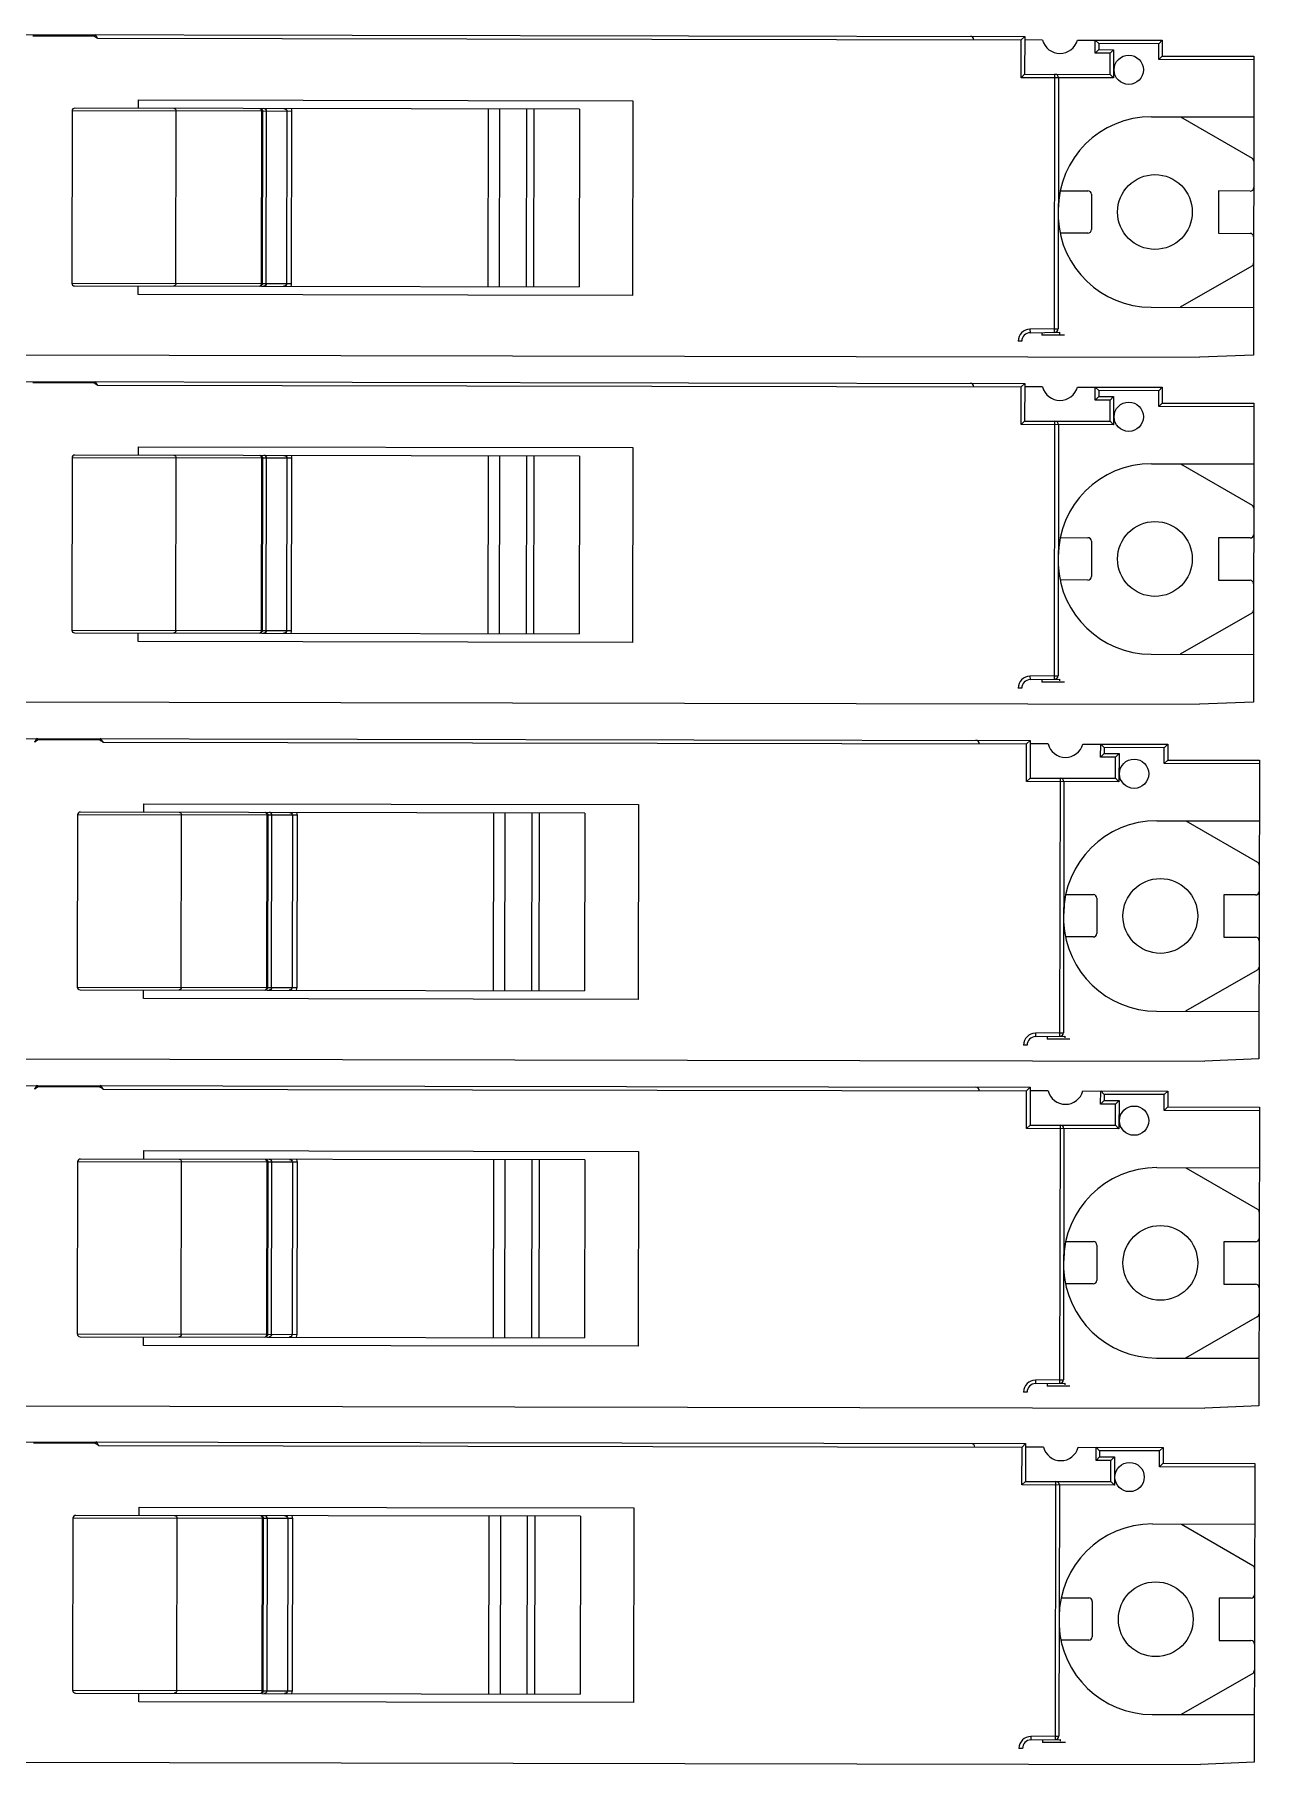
# Model space of a CAD drawing. Extents: x -4780 to 4154, y -1673 to 3208.
# Drawn here: x 2684.4 to 2805.6, y -107.6 to 63.6 of the extents above; entities that cross this region are included whole.
import ezdxf

# ---------------------------------------------------------------- set-up
doc = ezdxf.new("R2010")
doc.units = 0
doc.header["$MEASUREMENT"] = 0

msp = doc.modelspace()

# ---------------------------------------------------------------- linework, layer by layer
at = {"color": 7, "linetype": 'Continuous'}
for p, q in [((2682.539, 63.622), (2782.408, 63.438)), ((2690.291, 63.468), (2684.215, 63.48)), ((2690.64, 63.258), (2690.431, 63.608)), ((2782.058, 63.089), (2782.408, 63.438)), ((2782.408, 63.438), (2782.401, 59.701)), ((2690.64, 63.258), (2782.058, 63.089)), ((2782.051, 59.353), (2782.058, 63.089)), ((2784.177, 63.085), (2782.407, 63.088)), ((2787.621, 63.079), (2796.026, 63.063)), ((2789.389, 61.784), (2789.391, 63.076)), ((2789.739, 62.132), (2789.389, 61.784)), ((2790.855, 61.781), (2789.389, 61.784)), ((2789.391, 63.076), (2789.74, 62.726)), ((2789.74, 62.726), (2789.739, 62.132)), ((2789.739, 62.132), (2791.205, 62.129)), ((2795.676, 62.715), (2789.74, 62.726)), ((2790.851, 59.686), (2790.855, 61.781)), ((2791.205, 62.129), (2790.855, 61.781)), ((2791.205, 62.129), (2791.2, 59.336)), ((2795.673, 61.143), (2795.676, 62.715)), ((2795.676, 62.715), (2796.026, 63.063)), ((2796.026, 63.063), (2796.023, 61.492)), ((2795.673, 61.143), (2796.023, 61.492)), ((2805.101, 61.126), (2795.673, 61.143)), ((2796.023, 61.492), (2805.102, 61.475)), ((2805.102, 61.475), (2805.047, 31.899)), ((2782.051, 59.353), (2782.401, 59.701)), ((2791.2, 59.336), (2782.051, 59.353)), ((2782.401, 59.701), (2790.851, 59.686)), ((2785.357, 34.499), (2785.404, 59.696)), ((2785.753, 59.346), (2785.707, 34.498)), ((2791.2, 59.336), (2790.851, 59.686)), ((2694.678, 56.33), (2694.679, 57.168)), ((2694.679, 57.168), (2743.631, 57.078)), ((2743.631, 57.078), (2743.595, 37.802)), ((2688.115, 56.063), (2688.083, 39.022)), ((2706.885, 56.028), (2688.115, 56.063)), ((2738.342, 56.249), (2688.395, 56.342)), ((2698.386, 39.003), (2698.418, 56.044)), ((2706.794, 56.244), (2706.794, 56.303)), ((2706.854, 38.988), (2706.885, 56.028)), ((2706.949, 38.988), (2706.98, 56.028)), ((2709.874, 56.023), (2706.98, 56.028)), ((2707.33, 38.987), (2707.361, 56.027)), ((2709.381, 56.024), (2709.349, 38.983)), ((2709.843, 38.982), (2709.874, 56.023)), ((2729.287, 56.266), (2729.255, 38.667)), ((2730.422, 38.665), (2730.455, 56.264)), ((2733.088, 56.259), (2733.055, 38.66)), ((2733.823, 38.658), (2733.855, 56.258)), ((2738.342, 56.249), (2738.309, 38.65)), ((2794.964, 55.488), (2805.091, 55.469)), ((2797.833, 55.482), (2804.909, 51.38)), ((2785.945, 48.171), (2788.665, 48.166)), ((2801.585, 48.142), (2801.578, 43.952)), ((2804.728, 48.137), (2801.585, 48.142)), ((2789.014, 47.817), (2789.007, 44.325)), ((2788.657, 43.976), (2785.955, 43.981)), ((2801.578, 43.952), (2804.72, 43.946)), ((2804.889, 40.702), (2797.798, 36.626)), ((2688.083, 39.022), (2706.854, 38.988)), ((2688.363, 38.743), (2706.761, 38.709)), ((2694.644, 37.893), (2694.645, 38.731)), ((2743.595, 37.802), (2694.644, 37.893)), ((2706.761, 38.713), (2706.762, 38.772)), ((2706.847, 38.708), (2738.309, 38.65)), ((2706.949, 38.988), (2709.843, 38.982)), ((2794.929, 36.631), (2805.056, 36.613)), ((2785.357, 34.499), (2782.927, 34.461)), ((2782.927, 34.461), (2782.933, 34.112)), ((2785.357, 34.499), (2785.707, 34.498)), ((2785.363, 34.15), (2785.357, 34.499)), ((2782.108, 33.275), (2781.759, 33.276)), ((2782.933, 34.112), (2785.846, 34.157)), ((2784.1, 34.13), (2784.099, 33.858)), ((2786.346, 33.854), (2784.099, 33.858)), ((2785.846, 34.157), (2785.845, 33.984)), ((2805.047, 31.899), (2799.709, 31.689)), ((2682.539, 29.28), (2782.408, 29.096)), ((2690.291, 29.126), (2684.215, 29.137)), ((2690.64, 28.916), (2690.431, 29.266)), ((2690.64, 28.916), (2782.058, 28.747)), ((2782.051, 25.011), (2782.058, 28.747)), ((2782.058, 28.747), (2782.408, 29.096)), ((2782.408, 29.096), (2782.401, 25.359)), ((2784.177, 28.743), (2782.407, 28.746)), ((2787.621, 28.737), (2796.026, 28.721)), ((2789.389, 27.441), (2789.391, 28.733)), ((2789.739, 27.79), (2789.389, 27.441)), ((2790.855, 27.439), (2789.389, 27.441)), ((2789.391, 28.733), (2789.74, 28.384)), ((2789.74, 28.384), (2789.739, 27.79)), ((2789.739, 27.79), (2791.205, 27.787)), ((2795.676, 28.373), (2789.74, 28.384)), ((2790.851, 25.344), (2790.855, 27.439)), ((2791.205, 27.787), (2790.855, 27.439)), ((2791.205, 27.787), (2791.2, 24.994)), ((2795.673, 26.801), (2795.676, 28.373)), ((2795.676, 28.373), (2796.026, 28.721)), ((2796.026, 28.721), (2796.023, 27.15)), ((2795.673, 26.801), (2796.023, 27.15)), ((2805.101, 26.784), (2795.673, 26.801)), ((2796.023, 27.15), (2805.102, 27.133)), ((2805.102, 27.133), (2805.047, -2.443)), ((2782.051, 25.011), (2782.401, 25.359)), ((2791.2, 24.994), (2782.051, 25.011)), ((2782.401, 25.359), (2790.851, 25.344)), ((2785.357, 0.157), (2785.404, 25.354)), ((2785.753, 25.004), (2785.707, 0.156)), ((2791.2, 24.994), (2790.851, 25.344)), ((2694.678, 21.988), (2694.679, 22.826)), ((2694.679, 22.826), (2743.631, 22.736)), ((2743.631, 22.736), (2743.595, 3.46)), ((2688.115, 21.721), (2688.083, 4.68)), ((2706.885, 21.686), (2688.115, 21.721)), ((2738.342, 21.907), (2688.395, 22)), ((2698.386, 4.661), (2698.418, 21.702)), ((2706.794, 21.902), (2706.794, 21.961)), ((2706.854, 4.646), (2706.885, 21.686)), ((2706.949, 4.645), (2706.98, 21.686)), ((2709.874, 21.681), (2706.98, 21.686)), ((2707.33, 4.645), (2707.361, 21.685)), ((2709.381, 21.682), (2709.349, 4.641)), ((2709.843, 4.64), (2709.874, 21.681)), ((2729.287, 21.924), (2729.255, 4.325)), ((2730.422, 4.323), (2730.455, 21.922)), ((2733.088, 21.917), (2733.055, 4.318)), ((2733.823, 4.316), (2733.855, 21.916)), ((2738.342, 21.907), (2738.309, 4.308)), ((2794.964, 21.146), (2805.091, 21.127)), ((2797.833, 21.14), (2804.909, 17.038)), ((2785.945, 13.829), (2788.665, 13.824)), ((2801.585, 13.8), (2801.578, 9.61)), ((2804.728, 13.795), (2801.585, 13.8)), ((2789.014, 13.474), (2789.007, 9.982)), ((2788.657, 9.634), (2785.955, 9.639)), ((2801.578, 9.61), (2804.72, 9.604)), ((2804.889, 6.36), (2797.798, 2.284)), ((2688.083, 4.68), (2706.854, 4.646)), ((2688.363, 4.4), (2706.761, 4.366)), ((2694.644, 3.551), (2694.645, 4.389)), ((2743.595, 3.46), (2694.644, 3.551)), ((2706.761, 4.371), (2706.762, 4.43)), ((2706.847, 4.366), (2738.309, 4.308)), ((2706.949, 4.645), (2709.843, 4.64)), ((2794.929, 2.289), (2805.056, 2.271)), ((2785.357, 0.157), (2782.927, 0.119)), ((2782.927, 0.119), (2782.933, -0.231)), ((2785.357, 0.157), (2785.707, 0.156)), ((2785.363, -0.193), (2785.357, 0.157)), ((2782.108, -1.067), (2781.759, -1.066)), ((2782.933, -0.231), (2785.846, -0.185)), ((2784.1, -0.212), (2784.099, -0.484)), ((2786.346, -0.488), (2784.099, -0.484)), ((2785.846, -0.185), (2785.845, -0.358)), ((2805.047, -2.443), (2799.709, -2.653)), ((2683.076, -6.057), (2782.945, -6.242)), ((2684.612, -6.06), (2684.402, -6.409)), ((2684.751, -6.2), (2684.402, -6.409)), ((2690.827, -6.211), (2684.751, -6.2)), ((2691.176, -6.421), (2690.967, -6.072)), ((2691.176, -6.421), (2782.595, -6.59)), ((2782.588, -10.327), (2782.595, -6.59)), ((2782.595, -6.59), (2782.945, -6.242)), ((2782.945, -6.242), (2782.938, -9.978)), ((2784.714, -6.594), (2782.944, -6.591)), ((2788.158, -6.6), (2796.562, -6.616)), ((2789.925, -7.896), (2789.928, -6.604)), ((2789.928, -6.604), (2790.276, -6.954)), ((2796.213, -6.965), (2796.562, -6.616)), ((2796.562, -6.616), (2796.559, -8.187)), ((2790.275, -7.547), (2789.925, -7.896)), ((2791.392, -7.898), (2789.925, -7.896)), ((2790.276, -6.954), (2790.275, -7.547)), ((2790.275, -7.547), (2791.742, -7.55)), ((2796.213, -6.965), (2790.276, -6.954)), ((2791.388, -9.994), (2791.392, -7.898)), ((2791.742, -7.55), (2791.392, -7.898)), ((2791.742, -7.55), (2791.737, -10.343)), ((2796.21, -8.536), (2796.213, -6.965)), ((2796.21, -8.536), (2796.559, -8.187)), ((2805.638, -8.553), (2796.21, -8.536)), ((2796.559, -8.187), (2805.638, -8.204)), ((2805.638, -8.204), (2805.584, -37.78)), ((2782.588, -10.327), (2782.938, -9.978)), ((2782.938, -9.978), (2791.388, -9.994)), ((2785.894, -35.181), (2785.941, -9.984)), ((2791.737, -10.343), (2791.388, -9.994)), ((2791.737, -10.343), (2782.588, -10.327)), ((2786.289, -10.333), (2786.243, -35.181)), ((2688.651, -13.616), (2688.62, -30.657)), ((2707.422, -13.651), (2688.651, -13.616)), ((2738.878, -13.43), (2688.932, -13.337)), ((2695.214, -13.349), (2695.216, -12.511)), ((2695.216, -12.511), (2744.167, -12.602)), ((2698.923, -30.676), (2698.954, -13.635)), ((2707.33, -13.435), (2707.331, -13.376)), ((2707.39, -30.692), (2707.422, -13.651)), ((2707.485, -30.692), (2707.517, -13.651)), ((2710.411, -13.657), (2707.517, -13.651)), ((2707.866, -30.692), (2707.898, -13.652)), ((2709.917, -13.656), (2709.886, -30.696)), ((2710.379, -30.697), (2710.411, -13.657)), ((2729.824, -13.413), (2729.791, -31.012)), ((2730.959, -31.015), (2730.991, -13.415)), ((2733.624, -13.42), (2733.592, -31.019)), ((2734.359, -31.021), (2734.392, -13.422)), ((2738.878, -13.43), (2738.846, -31.029)), ((2744.167, -12.602), (2744.132, -31.877)), ((2795.501, -14.192), (2805.627, -14.21)), ((2798.37, -14.197), (2805.445, -18.299)), ((2786.482, -21.508), (2789.202, -21.513)), ((2789.55, -21.863), (2789.544, -25.355)), ((2802.122, -21.537), (2802.114, -25.727)), ((2805.265, -21.543), (2802.122, -21.537)), ((2789.194, -25.703), (2786.491, -25.698)), ((2802.114, -25.727), (2805.257, -25.733)), ((2805.425, -28.977), (2798.335, -33.053)), ((2688.62, -30.657), (2707.39, -30.692)), ((2707.485, -30.692), (2710.379, -30.697)), ((2688.899, -30.937), (2707.298, -30.971)), ((2695.18, -31.786), (2695.182, -30.948)), ((2744.132, -31.877), (2695.18, -31.786)), ((2707.298, -30.966), (2707.298, -30.907)), ((2707.383, -30.971), (2738.846, -31.029)), ((2795.466, -33.048), (2805.592, -33.067)), ((2785.894, -35.181), (2783.464, -35.219)), ((2783.464, -35.219), (2783.469, -35.568)), ((2783.469, -35.568), (2786.382, -35.522)), ((2784.636, -35.55), (2784.636, -35.821)), ((2786.882, -35.826), (2784.636, -35.821)), ((2785.894, -35.181), (2786.243, -35.181)), ((2785.899, -35.53), (2785.894, -35.181)), ((2786.382, -35.522), (2786.382, -35.695)), ((2782.644, -36.404), (2782.295, -36.403)), ((2805.584, -37.78), (2800.246, -37.991)), ((2683.076, -40.399), (2782.945, -40.584)), ((2684.612, -40.402), (2684.402, -40.751)), ((2684.751, -40.542), (2684.402, -40.751)), ((2690.827, -40.553), (2684.751, -40.542)), ((2691.176, -40.763), (2690.967, -40.414)), ((2691.176, -40.763), (2782.595, -40.932)), ((2782.588, -44.669), (2782.595, -40.932)), ((2782.595, -40.932), (2782.945, -40.584)), ((2782.945, -40.584), (2782.938, -44.32)), ((2784.714, -40.936), (2782.944, -40.933)), ((2788.158, -40.943), (2796.562, -40.958)), ((2789.925, -42.238), (2789.928, -40.946)), ((2789.928, -40.946), (2790.276, -41.296)), ((2796.213, -41.307), (2796.562, -40.958)), ((2796.562, -40.958), (2796.559, -42.529)), ((2790.275, -41.889), (2789.925, -42.238)), ((2791.392, -42.241), (2789.925, -42.238)), ((2790.276, -41.296), (2790.275, -41.889)), ((2790.275, -41.889), (2791.742, -41.892)), ((2796.213, -41.307), (2790.276, -41.296)), ((2791.388, -44.336), (2791.392, -42.241)), ((2791.742, -41.892), (2791.392, -42.241)), ((2791.742, -41.892), (2791.737, -44.686)), ((2796.21, -42.878), (2796.213, -41.307)), ((2796.21, -42.878), (2796.559, -42.529)), ((2796.559, -42.529), (2805.638, -42.546)), ((2805.638, -42.546), (2805.584, -72.123)), ((2782.588, -44.669), (2782.938, -44.32)), ((2782.938, -44.32), (2791.388, -44.336)), ((2785.894, -69.523), (2785.941, -44.326)), ((2791.737, -44.686), (2791.388, -44.336)), ((2805.638, -42.895), (2796.21, -42.878)), ((2791.737, -44.686), (2782.588, -44.669)), ((2786.289, -44.675), (2786.243, -69.523)), ((2738.878, -47.772), (2688.932, -47.68)), ((2695.214, -47.691), (2695.216, -46.853)), ((2695.216, -46.853), (2744.167, -46.944)), ((2707.33, -47.777), (2707.331, -47.718)), ((2729.824, -47.755), (2729.791, -65.354)), ((2730.959, -65.357), (2730.991, -47.757)), ((2733.624, -47.762), (2733.592, -65.362)), ((2734.359, -65.363), (2734.392, -47.764)), ((2738.878, -47.772), (2738.846, -65.371)), ((2744.167, -46.944), (2744.132, -66.219)), ((2688.651, -47.958), (2688.62, -64.999)), ((2707.422, -47.993), (2688.651, -47.958)), ((2698.923, -65.018), (2698.954, -47.977)), ((2707.39, -65.034), (2707.422, -47.993)), ((2707.485, -65.034), (2707.517, -47.993)), ((2710.411, -47.999), (2707.517, -47.993)), ((2707.866, -65.035), (2707.898, -47.994)), ((2709.917, -47.998), (2709.886, -65.038)), ((2710.379, -65.039), (2710.411, -47.999)), ((2795.501, -48.534), (2805.627, -48.552)), ((2798.37, -48.539), (2805.445, -52.642)), ((2786.482, -55.85), (2789.202, -55.855)), ((2789.55, -56.205), (2789.544, -59.697)), ((2802.122, -55.879), (2802.114, -60.069)), ((2805.265, -55.885), (2802.122, -55.879)), ((2789.194, -60.045), (2786.491, -60.04)), ((2802.114, -60.069), (2805.257, -60.075)), ((2805.425, -63.319), (2798.335, -67.395)), ((2688.62, -64.999), (2707.39, -65.034)), ((2707.485, -65.034), (2710.379, -65.039)), ((2688.899, -65.279), (2707.298, -65.313)), ((2695.18, -66.129), (2695.182, -65.29)), ((2744.132, -66.219), (2695.18, -66.129)), ((2707.298, -65.308), (2707.298, -65.249)), ((2707.383, -65.313), (2738.846, -65.371)), ((2795.466, -67.39), (2805.592, -67.409)), ((2785.894, -69.523), (2783.464, -69.561)), ((2783.464, -69.561), (2783.469, -69.91)), ((2783.469, -69.91), (2786.382, -69.864)), ((2784.636, -69.892), (2784.636, -70.164)), ((2786.882, -70.168), (2784.636, -70.164)), ((2785.894, -69.523), (2786.243, -69.523)), ((2785.899, -69.872), (2785.894, -69.523)), ((2786.382, -69.864), (2786.382, -70.037)), ((2782.644, -70.746), (2782.295, -70.746)), ((2805.584, -72.123), (2800.246, -72.333)), ((2682.622, -75.673), (2782.491, -75.857)), ((2690.374, -75.827), (2684.298, -75.816)), ((2690.723, -76.037), (2690.514, -75.687)), ((2690.723, -76.037), (2782.142, -76.206)), ((2782.135, -79.942), (2782.142, -76.206)), ((2782.142, -76.206), (2782.491, -75.857)), ((2782.491, -75.857), (2782.484, -79.594)), ((2784.261, -76.21), (2782.491, -76.207)), ((2787.705, -76.216), (2796.109, -76.232)), ((2789.472, -77.512), (2789.475, -76.22)), ((2789.475, -76.22), (2789.823, -76.569)), ((2789.823, -76.569), (2789.822, -77.163)), ((2795.759, -76.58), (2789.823, -76.569)), ((2795.756, -78.152), (2795.759, -76.58)), ((2795.759, -76.58), (2796.109, -76.232)), ((2796.109, -76.232), (2796.106, -77.803)), ((2789.822, -77.163), (2789.472, -77.512)), ((2790.939, -77.514), (2789.472, -77.512)), ((2789.822, -77.163), (2791.289, -77.166)), ((2790.935, -79.609), (2790.939, -77.514)), ((2791.289, -77.166), (2790.939, -77.514)), ((2791.289, -77.166), (2791.283, -79.959)), ((2795.756, -78.152), (2796.106, -77.803)), ((2805.185, -78.169), (2795.756, -78.152)), ((2796.106, -77.803), (2805.185, -77.82)), ((2805.185, -77.82), (2805.131, -107.396)), ((2782.135, -79.942), (2782.484, -79.594)), ((2791.283, -79.959), (2782.135, -79.942)), ((2782.484, -79.594), (2790.935, -79.609)), ((2785.441, -104.796), (2785.488, -79.599)), ((2785.836, -79.949), (2785.79, -104.797)), ((2791.283, -79.959), (2790.935, -79.609)), ((2694.761, -82.965), (2694.763, -82.127)), ((2694.763, -82.127), (2743.714, -82.217)), ((2688.198, -83.232), (2688.167, -100.273)), ((2706.969, -83.267), (2688.198, -83.232)), ((2738.425, -83.046), (2688.479, -82.953)), ((2698.47, -100.292), (2698.501, -83.251)), ((2706.877, -83.051), (2706.877, -82.992)), ((2706.937, -100.307), (2706.969, -83.267)), ((2707.032, -100.308), (2707.064, -83.267)), ((2709.958, -83.272), (2707.064, -83.267)), ((2707.413, -100.308), (2707.445, -83.268)), ((2709.464, -83.271), (2709.433, -100.312)), ((2709.926, -100.313), (2709.958, -83.272)), ((2729.371, -83.029), (2729.338, -100.628)), ((2730.505, -100.63), (2730.538, -83.031)), ((2733.171, -83.036), (2733.138, -100.635)), ((2733.906, -100.637), (2733.939, -83.037)), ((2738.425, -83.046), (2738.393, -100.645)), ((2743.714, -82.217), (2743.679, -101.493)), ((2795.048, -83.807), (2805.174, -83.826)), ((2797.916, -83.813), (2804.992, -87.915)), ((2786.029, -91.124), (2788.749, -91.129)), ((2789.097, -91.479), (2789.091, -94.971)), ((2801.669, -91.153), (2801.661, -95.343)), ((2804.811, -91.158), (2801.669, -91.153)), ((2788.741, -95.319), (2786.038, -95.314)), ((2801.661, -95.343), (2804.804, -95.349)), ((2804.972, -98.593), (2797.881, -102.669)), ((2688.167, -100.273), (2706.937, -100.307)), ((2688.446, -100.553), (2706.845, -100.587)), ((2694.727, -101.402), (2694.729, -100.564)), ((2706.845, -100.582), (2706.845, -100.523)), ((2706.93, -100.587), (2738.393, -100.645)), ((2707.032, -100.308), (2709.926, -100.313)), ((2743.679, -101.493), (2694.727, -101.402)), ((2795.013, -102.664), (2805.139, -102.682)), ((2782.191, -106.02), (2781.842, -106.019)), ((2785.441, -104.796), (2783.011, -104.834)), ((2783.011, -104.834), (2783.016, -105.184)), ((2783.016, -105.184), (2785.929, -105.138)), ((2784.183, -105.165), (2784.183, -105.437)), ((2786.429, -105.441), (2784.183, -105.437)), ((2785.441, -104.796), (2785.79, -104.797)), ((2785.446, -105.146), (2785.441, -104.796)), ((2785.929, -105.138), (2785.929, -105.311)), ((2805.131, -107.396), (2799.793, -107.606))]:
    msp.add_line(p, q, dxfattribs=at)
for p, q in [((2632.366, 31.998), (2799.709, 31.689)), ((2632.366, -2.344), (2799.709, -2.653)), ((2632.903, -37.681), (2800.246, -37.991)), ((2632.903, -72.023), (2800.246, -72.333)), ((2632.45, -107.297), (2799.793, -107.606))]:
    msp.add_line(p, q)
for centre, radius in [((2792.703, 60.136), 1.449), ((2795.296, 46.059), 3.701), ((2792.703, 25.794), 1.449), ((2795.296, 11.717), 3.701), ((2793.24, -9.543), 1.449), ((2795.833, -23.62), 3.701), ((2793.24, -43.885), 1.449), ((2795.833, -57.962), 3.701), ((2792.786, -79.159), 1.449), ((2795.379, -93.236), 3.701)]:
    msp.add_circle(centre, radius, dxfattribs=at)
for centre, radius, start, end in [((2690.43, 63.468), 0.14, 89.89404, 179.89404), ((2777.03, 63.098), 0.349, 359.89404, 89.89404), ((2785.9, 63.536), 1.781, 194.66181, 345.12626), ((2785.403, 59.347), 0.349, 359.89404, 89.89404), ((2688.394, 56.063), 0.279, 89.89404, 179.89404), ((2706.623, 56.058), 0.253, 46.94378, 54.69998), ((2794.947, 46.269), 9.219, 89.89404, 179.89404), ((2804.733, 51.078), 0.349, 359.89404, 59.89404), ((2788.665, 47.817), 0.349, 359.89404, 89.89404), ((2804.729, 48.486), 0.349, 269.89404, 359.89404), ((2794.946, 45.859), 9.228, 182.4401, 269.89404), ((2788.658, 44.325), 0.349, 269.89404, 359.89404), ((2804.72, 43.597), 0.349, 359.89404, 89.89404), ((2804.715, 41.005), 0.349, 299.89404, 359.89404), ((2688.363, 39.022), 0.279, 179.89404, 269.89404), ((2782.946, 33.274), 1.187, 90.89404, 179.89404), ((2785.357, 34.499), 0.349, 270.89404, 359.89404), ((2782.946, 33.274), 0.838, 90.89404, 179.89404), ((2690.43, 29.126), 0.14, 89.89404, 179.89404), ((2777.03, 28.756), 0.349, 359.89404, 89.89404), ((2785.9, 29.194), 1.781, 194.66181, 345.12626), ((2785.403, 25.004), 0.349, 359.89404, 89.89404), ((2688.394, 21.72), 0.279, 89.89404, 179.89404), ((2706.623, 21.716), 0.253, 46.94378, 54.69998), ((2794.947, 11.927), 9.219, 89.89404, 179.89404), ((2804.733, 16.736), 0.349, 359.89404, 59.89404), ((2788.665, 13.475), 0.349, 359.89404, 89.89404), ((2804.729, 14.144), 0.349, 269.89404, 359.89404), ((2794.946, 11.517), 9.228, 182.4401, 269.89404), ((2788.658, 9.983), 0.349, 269.89404, 359.89404), ((2804.72, 9.255), 0.349, 359.89404, 89.89404), ((2804.715, 6.663), 0.349, 299.89404, 359.89404), ((2688.363, 4.68), 0.279, 179.89404, 269.89404), ((2782.946, -1.068), 1.187, 90.89404, 179.89404), ((2785.357, 0.157), 0.349, 270.89404, 359.89404), ((2782.946, -1.068), 0.838, 90.89404, 179.89404), ((2684.612, -6.199), 0.14, 359.89404, 89.89404), ((2690.967, -6.211), 0.14, 89.89404, 179.89404), ((2777.566, -6.581), 0.349, 359.89404, 89.89404), ((2786.437, -6.143), 1.781, 194.66181, 345.12626), ((2785.94, -10.333), 0.349, 359.89404, 89.89404), ((2688.931, -13.617), 0.279, 89.89404, 179.89404), ((2707.16, -13.621), 0.253, 46.94378, 54.69998), ((2795.484, -23.41), 9.219, 89.89404, 179.89404), ((2805.27, -18.602), 0.349, 359.89404, 59.89404), ((2789.201, -21.862), 0.349, 359.89404, 89.89404), ((2805.265, -21.193), 0.349, 269.89404, 359.89404), ((2795.483, -23.82), 9.228, 182.4401, 269.89404), ((2789.195, -25.354), 0.349, 269.89404, 359.89404), ((2805.256, -26.082), 0.349, 359.89404, 89.89404), ((2805.251, -28.674), 0.349, 299.89404, 359.89404), ((2688.899, -30.657), 0.279, 179.89404, 269.89404), ((2783.482, -36.406), 1.187, 90.89404, 179.89404), ((2783.482, -36.406), 0.838, 90.89404, 179.89404), ((2785.894, -35.181), 0.349, 270.89404, 359.89404), ((2684.612, -40.542), 0.14, 359.89404, 89.89404), ((2690.967, -40.553), 0.14, 89.89404, 179.89404), ((2777.566, -40.923), 0.349, 359.89404, 89.89404), ((2786.437, -40.485), 1.781, 194.66181, 345.12626), ((2785.94, -44.675), 0.349, 359.89404, 89.89404), ((2688.931, -47.959), 0.279, 89.89404, 179.89404), ((2707.16, -47.963), 0.253, 46.94378, 54.69998), ((2795.484, -57.752), 9.219, 89.89404, 179.89404), ((2805.27, -52.944), 0.349, 359.89404, 59.89404), ((2789.201, -56.204), 0.349, 359.89404, 89.89404), ((2805.265, -55.536), 0.349, 269.89404, 359.89404), ((2795.483, -58.162), 9.228, 182.4401, 269.89404), ((2789.195, -59.696), 0.349, 269.89404, 359.89404), ((2805.256, -60.424), 0.349, 359.89404, 89.89404), ((2805.251, -63.016), 0.349, 299.89404, 359.89404), ((2688.899, -65), 0.279, 179.89404, 269.89404), ((2783.482, -70.748), 1.187, 90.89404, 179.89404), ((2783.482, -70.748), 0.838, 90.89404, 179.89404), ((2785.894, -69.523), 0.349, 270.89404, 359.89404), ((2690.514, -75.827), 0.14, 89.89404, 179.89404), ((2777.113, -76.197), 0.349, 359.89404, 89.89404), ((2785.983, -75.759), 1.781, 194.66181, 345.12626), ((2785.487, -79.949), 0.349, 359.89404, 89.89404), ((2688.478, -83.233), 0.279, 89.89404, 179.89404), ((2706.706, -83.237), 0.253, 46.94378, 54.69998), ((2795.031, -93.026), 9.219, 89.89404, 179.89404), ((2804.817, -88.217), 0.349, 359.89404, 59.89404), ((2788.748, -91.478), 0.349, 359.89404, 89.89404), ((2804.812, -90.809), 0.349, 269.89404, 359.89404), ((2795.03, -93.436), 9.228, 182.4401, 269.89404), ((2788.741, -94.97), 0.349, 269.89404, 359.89404), ((2804.803, -95.698), 0.349, 359.89404, 89.89404), ((2804.798, -98.29), 0.349, 299.89404, 359.89404), ((2688.446, -100.273), 0.279, 179.89404, 269.89404), ((2783.029, -106.022), 1.187, 90.89404, 179.89404), ((2783.029, -106.022), 0.838, 90.89404, 179.89404), ((2785.441, -104.796), 0.349, 270.89404, 359.89404)]:
    msp.add_arc(centre, radius, start, end, dxfattribs=at)
for points, knots in [([(2690.31, 63.457), (2690.306, 63.459), (2690.299, 63.463), (2690.293, 63.467), (2690.291, 63.468), (2690.291, 63.468)], [0, 0, 0, 0, 0.7420272, 0.9336705, 1, 1, 1, 1]), ([(2690.64, 63.258), (2690.575, 63.299), (2690.464, 63.363), (2690.355, 63.43), (2690.31, 63.457)], [0, 0, 0, 0, 0.5929043, 1, 1, 1, 1]), ([(2698.294, 56.286), (2698.332, 56.261), (2698.396, 56.187), (2698.418, 56.092), (2698.418, 56.044)], [0, 0, 0, 0, 0.4881798, 1, 1, 1, 1]), ([(2706.885, 56.028), (2706.885, 56.049), (2706.878, 56.127), (2706.839, 56.203), (2706.796, 56.243)], [0, 0, 0, 0, 0.2576768, 1, 1, 1, 1]), ([(2707.361, 56.027), (2707.361, 56.098), (2707.305, 56.246), (2707.158, 56.307), (2707.088, 56.307)], [0, 0, 0, 0, 0.5037753, 1, 1, 1, 1]), ([(2709.084, 56.304), (2709.159, 56.303), (2709.312, 56.248), (2709.381, 56.096), (2709.381, 56.024)], [0, 0, 0, 0, 0.5089497, 1, 1, 1, 1]), ([(2698.386, 39.003), (2698.386, 38.933), (2698.348, 38.824), (2698.236, 38.74), (2698.169, 38.724), (2698.137, 38.724)], [0, 0, 0, 0, 0.5147035, 0.7616423, 1, 1, 1, 1]), ([(2706.666, 38.718), (2706.702, 38.728), (2706.771, 38.768), (2706.815, 38.833), (2706.83, 38.869)], [0, 0, 0, 0, 0.487836, 1, 1, 1, 1]), ([(2706.949, 38.988), (2706.949, 38.947), (2706.933, 38.866), (2706.886, 38.799), (2706.857, 38.772)], [0, 0, 0, 0, 0.5088324, 1, 1, 1, 1]), ([(2707.33, 38.987), (2707.33, 38.916), (2707.272, 38.769), (2707.126, 38.708), (2707.056, 38.708)], [0, 0, 0, 0, 0.5037753, 1, 1, 1, 1]), ([(2709.349, 38.983), (2709.349, 38.911), (2709.28, 38.759), (2709.126, 38.704), (2709.051, 38.704)], [0, 0, 0, 0, 0.4910037, 1, 1, 1, 1]), ([(2690.31, 29.114), (2690.306, 29.117), (2690.299, 29.121), (2690.293, 29.125), (2690.291, 29.126), (2690.291, 29.126)], [0, 0, 0, 0, 0.7420272, 0.9336705, 1, 1, 1, 1]), ([(2690.64, 28.916), (2690.575, 28.956), (2690.464, 29.021), (2690.355, 29.088), (2690.31, 29.114)], [0, 0, 0, 0, 0.5929043, 1, 1, 1, 1]), ([(2698.294, 21.944), (2698.332, 21.919), (2698.396, 21.845), (2698.418, 21.75), (2698.418, 21.702)], [0, 0, 0, 0, 0.4881798, 1, 1, 1, 1]), ([(2706.885, 21.686), (2706.885, 21.707), (2706.878, 21.785), (2706.839, 21.861), (2706.796, 21.901)], [0, 0, 0, 0, 0.2576768, 1, 1, 1, 1]), ([(2707.361, 21.685), (2707.361, 21.756), (2707.305, 21.904), (2707.158, 21.965), (2707.088, 21.965)], [0, 0, 0, 0, 0.5037753, 1, 1, 1, 1]), ([(2709.084, 21.961), (2709.159, 21.961), (2709.312, 21.906), (2709.381, 21.754), (2709.381, 21.682)], [0, 0, 0, 0, 0.5089497, 1, 1, 1, 1]), ([(2698.386, 4.661), (2698.386, 4.591), (2698.348, 4.481), (2698.236, 4.398), (2698.169, 4.382), (2698.137, 4.382)], [0, 0, 0, 0, 0.5147035, 0.7616423, 1, 1, 1, 1]), ([(2706.666, 4.375), (2706.702, 4.386), (2706.771, 4.426), (2706.815, 4.491), (2706.83, 4.527)], [0, 0, 0, 0, 0.487836, 1, 1, 1, 1]), ([(2706.949, 4.645), (2706.949, 4.605), (2706.933, 4.524), (2706.886, 4.457), (2706.857, 4.43)], [0, 0, 0, 0, 0.5088324, 1, 1, 1, 1]), ([(2707.33, 4.645), (2707.33, 4.574), (2707.272, 4.427), (2707.126, 4.366), (2707.056, 4.366)], [0, 0, 0, 0, 0.5037753, 1, 1, 1, 1]), ([(2709.349, 4.641), (2709.349, 4.569), (2709.28, 4.417), (2709.126, 4.362), (2709.051, 4.362)], [0, 0, 0, 0, 0.4910037, 1, 1, 1, 1]), ([(2690.847, -6.223), (2690.842, -6.22), (2690.835, -6.217), (2690.83, -6.212), (2690.827, -6.211), (2690.827, -6.211)], [0, 0, 0, 0, 0.7420272, 0.9336705, 1, 1, 1, 1]), ([(2691.176, -6.421), (2691.112, -6.381), (2691.001, -6.316), (2690.892, -6.25), (2690.847, -6.223)], [0, 0, 0, 0, 0.5929043, 1, 1, 1, 1]), ([(2698.83, -13.393), (2698.869, -13.418), (2698.933, -13.492), (2698.954, -13.587), (2698.954, -13.635)], [0, 0, 0, 0, 0.4881798, 1, 1, 1, 1]), ([(2707.422, -13.651), (2707.422, -13.631), (2707.415, -13.552), (2707.375, -13.476), (2707.332, -13.436)], [0, 0, 0, 0, 0.2576768, 1, 1, 1, 1]), ([(2707.898, -13.652), (2707.898, -13.581), (2707.841, -13.433), (2707.695, -13.372), (2707.625, -13.372)], [0, 0, 0, 0, 0.5037753, 1, 1, 1, 1]), ([(2709.62, -13.376), (2709.695, -13.376), (2709.849, -13.432), (2709.917, -13.583), (2709.917, -13.656)], [0, 0, 0, 0, 0.5089497, 1, 1, 1, 1]), ([(2698.923, -30.676), (2698.923, -30.746), (2698.884, -30.856), (2698.773, -30.94), (2698.706, -30.955), (2698.673, -30.955)], [0, 0, 0, 0, 0.5147035, 0.7616423, 1, 1, 1, 1]), ([(2707.203, -30.962), (2707.239, -30.952), (2707.307, -30.912), (2707.351, -30.847), (2707.366, -30.811)], [0, 0, 0, 0, 0.487836, 1, 1, 1, 1]), ([(2707.485, -30.692), (2707.485, -30.732), (2707.47, -30.813), (2707.422, -30.88), (2707.394, -30.907)], [0, 0, 0, 0, 0.5088324, 1, 1, 1, 1]), ([(2707.866, -30.692), (2707.866, -30.764), (2707.809, -30.911), (2707.662, -30.971), (2707.592, -30.971)], [0, 0, 0, 0, 0.5037753, 1, 1, 1, 1]), ([(2709.886, -30.696), (2709.886, -30.768), (2709.816, -30.92), (2709.663, -30.975), (2709.588, -30.975)], [0, 0, 0, 0, 0.4910037, 1, 1, 1, 1]), ([(2690.847, -40.565), (2690.842, -40.562), (2690.835, -40.559), (2690.83, -40.554), (2690.827, -40.554), (2690.827, -40.553)], [0, 0, 0, 0, 0.7420272, 0.9336705, 1, 1, 1, 1]), ([(2691.176, -40.763), (2691.112, -40.723), (2691.001, -40.659), (2690.892, -40.592), (2690.847, -40.565)], [0, 0, 0, 0, 0.5929043, 1, 1, 1, 1]), ([(2698.83, -47.735), (2698.869, -47.76), (2698.933, -47.835), (2698.954, -47.93), (2698.954, -47.977)], [0, 0, 0, 0, 0.4881798, 1, 1, 1, 1]), ([(2707.422, -47.993), (2707.422, -47.973), (2707.415, -47.894), (2707.375, -47.818), (2707.332, -47.778)], [0, 0, 0, 0, 0.2576768, 1, 1, 1, 1]), ([(2707.898, -47.994), (2707.898, -47.923), (2707.841, -47.776), (2707.695, -47.714), (2707.625, -47.714)], [0, 0, 0, 0, 0.5037753, 1, 1, 1, 1]), ([(2709.62, -47.718), (2709.695, -47.718), (2709.849, -47.774), (2709.917, -47.926), (2709.917, -47.998)], [0, 0, 0, 0, 0.5089497, 1, 1, 1, 1]), ([(2698.923, -65.018), (2698.923, -65.088), (2698.884, -65.198), (2698.773, -65.282), (2698.706, -65.297), (2698.673, -65.297)], [0, 0, 0, 0, 0.5147035, 0.7616423, 1, 1, 1, 1]), ([(2707.485, -65.034), (2707.485, -65.074), (2707.47, -65.155), (2707.422, -65.222), (2707.394, -65.249)], [0, 0, 0, 0, 0.5088324, 1, 1, 1, 1]), ([(2707.866, -65.035), (2707.866, -65.106), (2707.809, -65.253), (2707.662, -65.314), (2707.592, -65.313)], [0, 0, 0, 0, 0.5037753, 1, 1, 1, 1]), ([(2709.886, -65.038), (2709.886, -65.111), (2709.816, -65.262), (2709.663, -65.317), (2709.588, -65.317)], [0, 0, 0, 0, 0.4910037, 1, 1, 1, 1]), ([(2707.203, -65.304), (2707.239, -65.294), (2707.307, -65.254), (2707.351, -65.189), (2707.366, -65.153)], [0, 0, 0, 0, 0.487836, 1, 1, 1, 1]), ([(2690.394, -75.839), (2690.389, -75.836), (2690.382, -75.833), (2690.377, -75.828), (2690.374, -75.827), (2690.374, -75.827)], [0, 0, 0, 0, 0.7420272, 0.9336705, 1, 1, 1, 1]), ([(2690.723, -76.037), (2690.659, -75.997), (2690.548, -75.932), (2690.439, -75.865), (2690.394, -75.839)], [0, 0, 0, 0, 0.5929043, 1, 1, 1, 1]), ([(2698.377, -83.009), (2698.415, -83.034), (2698.48, -83.108), (2698.501, -83.203), (2698.501, -83.251)], [0, 0, 0, 0, 0.4881798, 1, 1, 1, 1]), ([(2706.969, -83.267), (2706.969, -83.247), (2706.961, -83.168), (2706.922, -83.092), (2706.879, -83.052)], [0, 0, 0, 0, 0.2576768, 1, 1, 1, 1]), ([(2707.445, -83.268), (2707.445, -83.197), (2707.388, -83.049), (2707.242, -82.988), (2707.172, -82.988)], [0, 0, 0, 0, 0.5037753, 1, 1, 1, 1]), ([(2709.167, -82.992), (2709.242, -82.992), (2709.395, -83.048), (2709.464, -83.199), (2709.464, -83.271)], [0, 0, 0, 0, 0.5089497, 1, 1, 1, 1]), ([(2698.47, -100.292), (2698.469, -100.362), (2698.431, -100.472), (2698.32, -100.555), (2698.253, -100.571), (2698.22, -100.571)], [0, 0, 0, 0, 0.5147035, 0.7616423, 1, 1, 1, 1]), ([(2706.75, -100.578), (2706.786, -100.567), (2706.854, -100.527), (2706.898, -100.462), (2706.913, -100.427)], [0, 0, 0, 0, 0.487836, 1, 1, 1, 1]), ([(2707.032, -100.308), (2707.032, -100.348), (2707.017, -100.429), (2706.969, -100.496), (2706.941, -100.523)], [0, 0, 0, 0, 0.5088324, 1, 1, 1, 1]), ([(2707.413, -100.308), (2707.413, -100.379), (2707.356, -100.526), (2707.209, -100.587), (2707.139, -100.587)], [0, 0, 0, 0, 0.5037753, 1, 1, 1, 1]), ([(2709.433, -100.312), (2709.432, -100.384), (2709.363, -100.536), (2709.209, -100.591), (2709.135, -100.591)], [0, 0, 0, 0, 0.4910037, 1, 1, 1, 1])]:
    msp.add_open_spline(points, degree=3, knots=knots, dxfattribs=at)
for points in [[(2698.169, 56.324), (2698.213, 56.324), (2698.257, 56.31), (2698.294, 56.286)], [(2706.769, 56.265), (2706.748, 56.28), (2706.724, 56.292), (2706.699, 56.299)], [(2706.794, 56.303), (2706.83, 56.293), (2706.863, 56.27), (2706.89, 56.244)], [(2706.89, 56.244), (2706.918, 56.216), (2706.942, 56.183), (2706.957, 56.147)], [(2706.957, 56.147), (2706.973, 56.11), (2706.98, 56.068), (2706.98, 56.028)], [(2709.874, 56.023), (2709.874, 56.118), (2709.855, 56.215), (2709.818, 56.302)], [(2706.857, 38.772), (2706.83, 38.746), (2706.798, 38.723), (2706.761, 38.713)], [(2706.83, 38.869), (2706.845, 38.906), (2706.854, 38.947), (2706.854, 38.988)], [(2709.786, 38.703), (2709.823, 38.79), (2709.842, 38.887), (2709.843, 38.982)], [(2698.169, 21.982), (2698.213, 21.982), (2698.257, 21.968), (2698.294, 21.944)], [(2706.769, 21.923), (2706.748, 21.938), (2706.724, 21.95), (2706.699, 21.957)], [(2706.794, 21.961), (2706.83, 21.951), (2706.863, 21.928), (2706.89, 21.902)], [(2706.89, 21.902), (2706.918, 21.874), (2706.942, 21.841), (2706.957, 21.805)], [(2706.957, 21.805), (2706.973, 21.768), (2706.98, 21.726), (2706.98, 21.686)], [(2709.874, 21.681), (2709.874, 21.776), (2709.855, 21.872), (2709.818, 21.96)], [(2706.857, 4.43), (2706.83, 4.404), (2706.798, 4.381), (2706.761, 4.371)], [(2706.83, 4.527), (2706.845, 4.564), (2706.854, 4.605), (2706.854, 4.646)], [(2709.786, 4.361), (2709.823, 4.448), (2709.842, 4.545), (2709.843, 4.64)], [(2698.706, -13.356), (2698.749, -13.356), (2698.794, -13.37), (2698.83, -13.393)], [(2707.306, -13.414), (2707.285, -13.399), (2707.261, -13.387), (2707.236, -13.38)], [(2707.331, -13.376), (2707.367, -13.386), (2707.4, -13.409), (2707.427, -13.436)], [(2707.427, -13.436), (2707.455, -13.463), (2707.478, -13.496), (2707.493, -13.532)], [(2707.493, -13.532), (2707.509, -13.57), (2707.517, -13.611), (2707.517, -13.651)], [(2710.411, -13.657), (2710.411, -13.562), (2710.392, -13.465), (2710.355, -13.377)], [(2707.366, -30.811), (2707.382, -30.773), (2707.39, -30.732), (2707.39, -30.692)], [(2710.322, -30.976), (2710.359, -30.889), (2710.379, -30.792), (2710.379, -30.697)], [(2707.394, -30.907), (2707.367, -30.933), (2707.334, -30.956), (2707.298, -30.966)], [(2698.706, -47.698), (2698.749, -47.698), (2698.794, -47.712), (2698.83, -47.735)], [(2707.306, -47.756), (2707.285, -47.741), (2707.261, -47.73), (2707.236, -47.722)], [(2707.331, -47.718), (2707.367, -47.729), (2707.4, -47.751), (2707.427, -47.778)], [(2707.427, -47.778), (2707.455, -47.805), (2707.478, -47.838), (2707.493, -47.874)], [(2707.493, -47.874), (2707.509, -47.912), (2707.517, -47.953), (2707.517, -47.993)], [(2710.411, -47.999), (2710.411, -47.904), (2710.392, -47.807), (2710.355, -47.719)], [(2707.366, -65.153), (2707.382, -65.115), (2707.39, -65.074), (2707.39, -65.034)], [(2710.322, -65.318), (2710.359, -65.231), (2710.379, -65.134), (2710.379, -65.039)], [(2707.394, -65.249), (2707.367, -65.276), (2707.334, -65.298), (2707.298, -65.308)], [(2698.253, -82.971), (2698.296, -82.971), (2698.341, -82.985), (2698.377, -83.009)], [(2706.853, -83.03), (2706.831, -83.015), (2706.807, -83.003), (2706.782, -82.996)], [(2706.877, -82.992), (2706.914, -83.002), (2706.947, -83.025), (2706.974, -83.051)], [(2706.974, -83.051), (2707.002, -83.079), (2707.025, -83.112), (2707.04, -83.148)], [(2707.04, -83.148), (2707.056, -83.185), (2707.064, -83.227), (2707.064, -83.267)], [(2709.958, -83.272), (2709.958, -83.177), (2709.938, -83.081), (2709.902, -82.993)], [(2706.941, -100.523), (2706.914, -100.549), (2706.881, -100.572), (2706.845, -100.582)], [(2706.913, -100.427), (2706.929, -100.389), (2706.937, -100.348), (2706.937, -100.307)], [(2709.869, -100.592), (2709.906, -100.505), (2709.926, -100.408), (2709.926, -100.313)]]:
    msp.add_open_spline(points, degree=3, dxfattribs=at)

doc.saveas('drawing.dxf')
